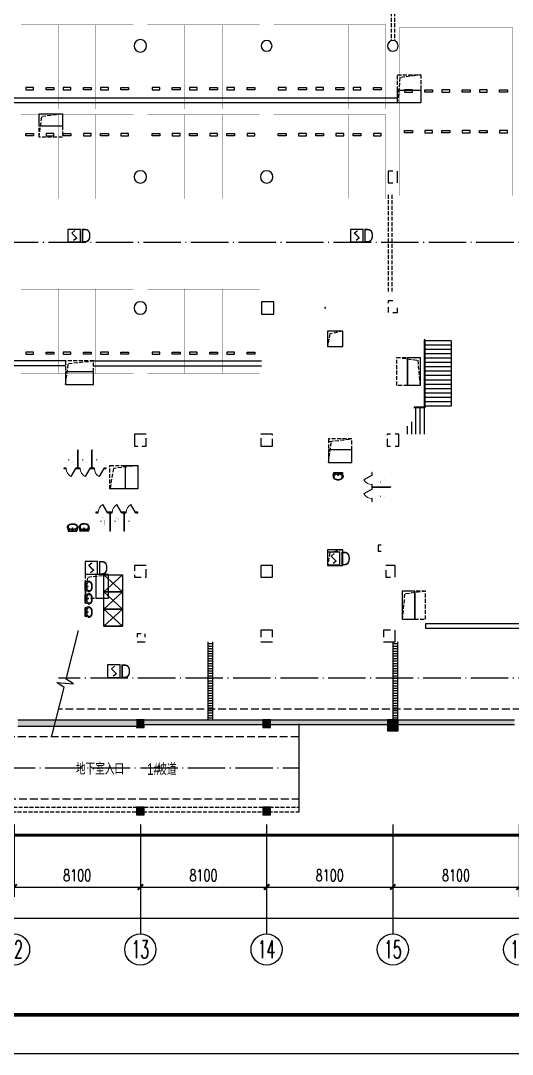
# Model space of a CAD drawing. Extents: x 3835738 to 4446688, y -234172 to 94826.
# Drawn here: x 4185230 to 4216773, y -233516 to -167257 of the extents above; entities that cross this region are included whole.
import ezdxf
from ezdxf.enums import TextEntityAlignment as Align

# ---------------------------------------------------------------- set-up
doc = ezdxf.new("R2010")
doc.units = 0
doc.header["$LTSCALE"] = 1000
doc.header["$MEASUREMENT"] = 0
for name, pattern in [('ACAD_ISO04W100', [30.5, 24, -3, 0.5, -3]), ('ACAD_ISO14W100', [25.5, 12, -3, 0.5, -3, 0.5, -3, 0.5, -3]), ('DASH', [0.35, 0.25, -0.1])]:
    doc.linetypes.add(name, pattern=pattern)
for name, color, linetype in [('AXIS', 3, 'Continuous'), ('AXIS_TEXT', 3, 'Continuous'), ('COLUMN', 8, 'Continuous'), ('DIM_SYMB', 7, 'Continuous'), ('ELE_DIM', 3, 'Continuous'), ('EQUIP', 3, 'Continuous'), ('LVTRY', 8, 'Continuous'), ('PROMPT', 1, 'Continuous'), ('PUB_DIM', 3, 'Continuous'), ('PUB_HATCH', 8, 'Continuous'), ('STAIR', 9, 'Continuous'), ('TK', 7, 'Continuous'), ('WALL', 255, 'Continuous'), ('人防墙', 8, 'Continuous'), ('卫生间', 8, 'Continuous'), ('字体', 7, 'Continuous'), ('用地红线', 9, 'Continuous'), ('车位', 8, 'Continuous'), ('车道中心线', 8, 'Continuous'), ('车道线', 8, 'Continuous'), ('防火卷帘', 9, 'DASH'), ('集水井', 8, 'Continuous')]:
    doc.layers.add(name, color=color, linetype=linetype)
doc.styles.add('_FSZK', font='FSZK.shx')
doc.styles.add('_TCH_AXIS', font='COMPLEX', dxfattribs={"bigfont": 'GBCBIG'})
doc.styles.add('COMPLEX', font='COMPLEX')
doc.styles.add('DIM_FONT', font='SIMPLEX', dxfattribs={"width": 0.7, "bigfont": 'GBCBIG'})
doc.styles.add('FSHZ', font='fszk.shx', dxfattribs={"width": 0.75, "bigfont": 'hztxt.shx'})
doc.styles.get("Standard").update_dxf_attribs({"font": 'gbenor.shx', "bigfont": 'gbcbig.shx'})
doc.dimstyles.new('DIMN250', dxfattribs={"dimscale": 2.5, "dimtxt": 300, "dimasz": 100, "dimexe": 250, "dimexo": 300, "dimgap": 150, "dimtad": 1, "dimdec": 0, "dimzin": 0, "dimdsep": 46, "dimtxsty": 'DIM_FONT', "dimblk": 'ARCHTICK', "dimcen": 0.09, "dimdle": 150, "dimclrt": 7, "dimazin": 2, "dimtfac": 1, "dimtdec": 0, "dimtix": 1, "dimtmove": 2, "dimatfit": 3, "dimldrblk": 'ARCHTICK', "dimfxl": 0, "dimtolj": 1, "dimtzin": 0, "dimarcsym": 0})

# ---------------------------------------------------------------- blocks, each defined once
blk = doc.blocks.new('chewei')
at = {"color": 8, "elevation": 0}
for points in [[(3112289, -494749), (3112434, -494749), (3112434, -495249), (3112289, -495249)], [(3112289, -496549), (3112434, -496549), (3112434, -496049), (3112289, -496049)]]:
    blk.add_lwpolyline(points, close=True, dxfattribs=at)
at = {"layer": '车位', "const_width": 10, "elevation": 0}
blk.add_lwpolyline([(3108261, -495649), (3108261, -494449), (3113661, -494449), (3113661, -496849), (3108261, -496849), (3108261, -495649)], dxfattribs=at)
blk = doc.blocks.new('sdaf')
at = {"layer": 'WALL'}
for p, q in [((2286732, -489371), (2286732, -488171)), ((2286732, -488171), (2287832, -488171)), ((2286732, -489371), (2287832, -488171)), ((2287832, -489371), (2286732, -488171)), ((2287832, -489371), (2287832, -488171)), ((2287832, -488171), (2288932, -488171)), ((2287832, -489371), (2288932, -488171)), ((2288932, -489371), (2287832, -488171)), ((2287832, -489371), (2287832, -488171)), ((2287832, -488171), (2287832, -489371)), ((2288932, -489371), (2288932, -488171)), ((2288932, -488171), (2288932, -489371)), ((2288932, -489371), (2288932, -488171)), ((2288932, -488171), (2290032, -488171)), ((2288932, -489371), (2290032, -488171)), ((2290032, -489371), (2288932, -488171)), ((2290032, -489371), (2290032, -488171)), ((2290032, -488171), (2290032, -489371)), ((2287832, -489371), (2286732, -489371)), ((2288932, -489371), (2287832, -489371)), ((2290032, -489371), (2288932, -489371))]:
    blk.add_line(p, q, dxfattribs=at)
blk = doc.blocks.new('$Sanitary$00000400')
for p, q in [((-280, 0), (280, 0)), ((-280, -10), (-280, 0)), ((280, 0), (280, -10)), ((-326, -200), (-280, -5)), ((-326, -204), (-326, -268)), ((-251, -189), (-251, -186)), ((-248, -183), (-250, -185)), ((326, -204), (280, -5)), ((326, -204), (326, -268))]:
    blk.add_line(p, q)
for centre, radius in [((-210, -75), 24), ((-210, -75), 24), ((-210, -75), 24), ((-90, -65), 10), ((0, -170), 25), ((90, -65), 10), ((210, -75), 24)]:
    blk.add_circle(centre, radius)
at = {"lineweight": 13}
blk.add_circle((0, -170), 15, dxfattribs=at)
for centre, radius, start, end in [((-199, -204), 127, 177.88301, 179.76763), ((-199, -266), 127, 179.76763, 213.73047), ((-104, -203), 241, 213.73047, 238.17791), ((-14, -268), 253, 161.53867, 200.69778), ((-103, -316), 196, 117.1742, 138.62612), ((-250, -186), 1, 131.32236, 180), ((-103, -226), 196, 221.94987, 242.8258), ((-40, -101), 361, 238.17791, 255.47696), ((-41, -437), 333, 102.00464, 117.1742), ((-41, -105), 333, 242.8258, 257.99536), ((1, 61), 528, 255.47696, 269.76763), ((0, -630), 531, 90, 102.00464), ((0, 88), 531, 257.99536, 270), ((1, 61), 528, 269.76763, 284.0583), ((0, -630), 531, 77.99536, 90), ((0, 88), 531, 270, 282.00464), ((41, -437), 333, 62.8258, 77.99536), ((41, -105), 333, 282.00464, 297.1742), ((42, -101), 361, 284.0583, 301.35734), ((103, -316), 196, 40.39006, 62.8258), ((103, -226), 196, 297.1742, 318.14439), ((104, -203), 241, 301.35734, 325.80478), ((14, -268), 253, 339.30222, 18.46133), ((199, -268), 127, 325.80478, 359.76763), ((199, -268), 127, 359.76763, 0.96062)]:
    blk.add_arc(centre, radius, start, end)
blk.add_point((0, -63))
blk = doc.blocks.new('asdfds')
blk.add_line((-10, 118), (-50, 118))
at = {"const_width": 1.5}
for points in [[(-257, 137, 0.462192), (-316, 88, 0.462192)], [(-265, 118, 0.414214), (-295, 88, 0.414214)], [(0, 108, 0.414214), (-10, 118, 0.414214)], [(50, -118, 0.97895), (50, 118, 0.97895)], [(50, -138, 0.97895), (50, 138, 0.97895)], [(-316, -88, 0.462192), (-257, -137, 0.462192)], [(-295, -88, 0.414214), (-265, -118, 0.414214)], [(-10, -118, 0.414214), (0, -108, 0.414214)]]:
    blk.add_lwpolyline(points, format="xyb", dxfattribs=at)
for points in [[(-316, -88), (-316, 88)], [(-295, 88), (-295, -88)], [(-50, 118), (-265, 118)], [(66, 137), (-257, 137)], [(25, 118), (-50, 118)], [(0, 118), (50, 118)], [(0, -108), (0, 108)], [(-265, -118), (-48, -118)], [(50, -137), (-257, -137)], [(25, -118), (-50, -118)], [(0, -118), (50, -118)]]:
    blk.add_lwpolyline(points, dxfattribs=at)
at = {"width": 0.8, "flags": 9}
for tag in ['YSIZE', 'XSIZE']:
    blk.add_attdef(tag, (-316, 0), '', height=0.5, rotation=180, dxfattribs=at)
blk = doc.blocks.new('_ArchTick')
at = {"const_width": 0.5}
blk.add_lwpolyline([(-0.7, -0.7), (0.7, 0.7)], dxfattribs=at)
blk = doc.blocks.new('*D72')
at = {"layer": 'PUB_DIM', "color": 0, "lineweight": -2, "transparency": 16777216}
for p, q in [((4184808, -218793), (4184808, -223418)), ((4192908, -218793), (4192908, -223418)), ((4184433, -222793), (4193283, -222793))]:
    blk.add_line(p, q, dxfattribs=at)
at = {"layer": 'PUB_DIM', "color": 0, "lineweight": -2, "transparency": 16777216, "xscale": 250, "yscale": 250, "zscale": 250, "rotation": 180}
blk.add_blockref('_ArchTick', (4184808, -222793), dxfattribs=at)
at = {"layer": 'PUB_DIM', "color": 0, "lineweight": -2, "transparency": 16777216, "xscale": 250, "yscale": 250, "zscale": 250}
blk.add_blockref('_ArchTick', (4192908, -222793), dxfattribs=at)
at = {"layer": 'PUB_DIM', "color": 7, "transparency": 16777216, "insert": (4188858, -222043), "char_height": 750, "attachment_point": 5, "style": 'DIM_FONT'}
blk.add_mtext('\\A1;8100', dxfattribs=at)
blk = doc.blocks.new('*D73')
at = {"layer": 'PUB_DIM', "color": 0, "lineweight": -2, "transparency": 16777216}
for p, q in [((4192908, -218793), (4192908, -223418)), ((4201008, -218793), (4201008, -223418)), ((4192533, -222793), (4201383, -222793))]:
    blk.add_line(p, q, dxfattribs=at)
at = {"layer": 'PUB_DIM', "color": 0, "lineweight": -2, "transparency": 16777216, "xscale": 250, "yscale": 250, "zscale": 250, "rotation": 180}
blk.add_blockref('_ArchTick', (4192908, -222793), dxfattribs=at)
at = {"layer": 'PUB_DIM', "color": 0, "lineweight": -2, "transparency": 16777216, "xscale": 250, "yscale": 250, "zscale": 250}
blk.add_blockref('_ArchTick', (4201008, -222793), dxfattribs=at)
at = {"layer": 'PUB_DIM', "color": 7, "transparency": 16777216, "insert": (4196958, -222043), "char_height": 750, "attachment_point": 5, "style": 'DIM_FONT'}
blk.add_mtext('\\A1;8100', dxfattribs=at)
blk = doc.blocks.new('*D74')
at = {"layer": 'PUB_DIM', "color": 0, "lineweight": -2, "transparency": 16777216}
for p, q in [((4201008, -218793), (4201008, -223418)), ((4209108, -218793), (4209108, -223418)), ((4200633, -222793), (4209483, -222793))]:
    blk.add_line(p, q, dxfattribs=at)
at = {"layer": 'PUB_DIM', "color": 0, "lineweight": -2, "transparency": 16777216, "xscale": 250, "yscale": 250, "zscale": 250, "rotation": 180}
blk.add_blockref('_ArchTick', (4201008, -222793), dxfattribs=at)
at = {"layer": 'PUB_DIM', "color": 0, "lineweight": -2, "transparency": 16777216, "xscale": 250, "yscale": 250, "zscale": 250}
blk.add_blockref('_ArchTick', (4209108, -222793), dxfattribs=at)
at = {"layer": 'PUB_DIM', "color": 7, "transparency": 16777216, "insert": (4205058, -222043), "char_height": 750, "attachment_point": 5, "style": 'DIM_FONT'}
blk.add_mtext('\\A1;8100', dxfattribs=at)
blk = doc.blocks.new('*D75')
at = {"layer": 'PUB_DIM', "color": 0, "lineweight": -2, "transparency": 16777216}
for p, q in [((4209108, -218793), (4209108, -223418)), ((4217208, -218793), (4217208, -223418)), ((4208733, -222793), (4217583, -222793))]:
    blk.add_line(p, q, dxfattribs=at)
at = {"layer": 'PUB_DIM', "color": 0, "lineweight": -2, "transparency": 16777216, "xscale": 250, "yscale": 250, "zscale": 250, "rotation": 180}
blk.add_blockref('_ArchTick', (4209108, -222793), dxfattribs=at)
at = {"layer": 'PUB_DIM', "color": 0, "lineweight": -2, "transparency": 16777216, "xscale": 250, "yscale": 250, "zscale": 250}
blk.add_blockref('_ArchTick', (4217208, -222793), dxfattribs=at)
at = {"layer": 'PUB_DIM', "color": 7, "transparency": 16777216, "insert": (4213158, -222043), "char_height": 750, "attachment_point": 5, "style": 'DIM_FONT'}
blk.add_mtext('\\A1;8100', dxfattribs=at)
blk = doc.blocks.new('*D100')
at = {"layer": 'PUB_DIM', "color": 0, "lineweight": -2, "transparency": 16777216}
for p, q in [((4093008, -218793), (4093008, -225418)), ((4408908, -218793), (4408908, -225418)), ((4092633, -224793), (4246451, -224793)), ((4409283, -224793), (4249951, -224793))]:
    blk.add_line(p, q, dxfattribs=at)
at = {"layer": 'PUB_DIM', "color": 0, "lineweight": -2, "transparency": 16777216, "xscale": 250, "yscale": 250, "zscale": 250, "rotation": 180}
blk.add_blockref('_ArchTick', (4093008, -224793), dxfattribs=at)
at = {"layer": 'PUB_DIM', "color": 0, "lineweight": -2, "transparency": 16777216, "xscale": 250, "yscale": 250, "zscale": 250}
blk.add_blockref('_ArchTick', (4408908, -224793), dxfattribs=at)
at = {"layer": 'PUB_DIM', "color": 7, "transparency": 16777216, "insert": (4248201, -224106), "char_height": 750, "attachment_point": 5, "style": 'DIM_FONT'}
blk.add_mtext('\\A1;315900', dxfattribs=at)
blk = doc.blocks.new('_AXISO')
blk.add_circle((0, 0), 0.5)
at = {"layer": 'AXIS_TEXT', "style": 'COMPLEX', "width": 1.041667}
blk.add_attdef('A', text='', height=0.56, dxfattribs=at).set_placement((-0.25, -0.28), (0.25, -0.28), align=Align.FIT)
blk = doc.blocks.new('$TCHSYS$APDOOR2D')
blk.add_line((0.5, 0), (0, 0.87))
at = {"lineweight": 13}
blk.add_arc((0.5, 0), 1, 120, 180, dxfattribs=at)
blk = doc.blocks.new('A$C19C30915')
blk.add_lwpolyline([(625, 210875), (372125, 210875), (372125, 625), (625, 625)], close=True)
at = {"layer": 'TK', "ltscale": 0.6}
for points, const_width in [([(625, 210875), (372125, 210875), (372125, 625), (625, 625)], 62.5), ([(6875, 208375), (369625, 208375), (369625, 3125), (6875, 3125)], 250)]:
    blk.add_lwpolyline(points, close=True, dxfattribs=dict(at, const_width=const_width))
blk = doc.blocks.new('_LINKPT1')
at = {"color": 0}
blk.add_line((0, 0), (0, 0), dxfattribs=at)
blk = doc.blocks.new('_I14YDH')
at = {"color": 0}
for p, q in [((0.5, 0.5), (-0.5, 0.5)), ((-0.5, 0.5), (-0.5, -0.5)), ((-0.2, 0.2), (0.05, 0.4)), ((0, 0), (-0.2, 0.2)), ((0, 0), (0.2, -0.2)), ((0.5, -0.5), (0.5, 0.5)), ((-0.5, -0.5), (0.5, -0.5)), ((0.2, -0.2), (-0.05, -0.4))]:
    blk.add_line(p, q, dxfattribs=at)
for p in [(-0.5, 0), (0, 0.5), (0.5, 0), (0, -0.5)]:
    blk.add_blockref('_LINKPT1', p, dxfattribs=at)
at = {"style": '_FSZK', "width": 0.8, "flags": 8}
blk.add_attdef('$TEXT$', text='', height=1.0938, dxfattribs=at).set_placement((0.9375, 0), align=Align.MIDDLE_CENTER)
at = {"color": 0, "width": 0.8, "flags": 9}
blk.add_attdef('A', (0, 0), '', height=0.00002, dxfattribs=at)

msp = doc.modelspace()

# ---------------------------------------------------------------- hatches: boundary and pattern name
at = {"layer": 'PUB_HATCH'}
for points in [[(4208657.7, -200872), (4208657.7, -200972), (4208657.8, -200972), (4208657.8, -200872)], [(4192657.8, -212472), (4192657.8, -212072), (4185057.8, -212072), (4185057.8, -212472)], [(4192657.8, -212572), (4193157.8, -212572), (4193157.8, -212072), (4192657.8, -212072)], [(4200757.8, -212372), (4200757.8, -212072), (4193157.8, -212072), (4193157.8, -212372)], [(4200757.8, -212572), (4201257.8, -212572), (4201257.8, -212072), (4200757.8, -212072)], [(4208757.8, -212372), (4208757.8, -212072), (4201257.8, -212072), (4201257.8, -212372)], [(4208757.8, -212772), (4209457.8, -212772), (4209457.8, -212072), (4208757.8, -212072)], [(4216907.8, -212372), (4216907.8, -212072), (4209457.8, -212072), (4209457.8, -212372)], [(4192657.8, -218172), (4193157.8, -218172), (4193157.8, -217672), (4192657.8, -217672)], [(4200757.8, -218172), (4201257.8, -218172), (4201257.8, -217672), (4200757.8, -217672)]]:
    msp.add_hatch(color=256, dxfattribs=at).paths.add_polyline_path(points)
at = {"layer": '集水井'}
h = msp.add_hatch(dxfattribs=at)
h.set_pattern_fill('ANSI31', color=256, scale=100, angle=135, style=0)
h.set_pattern_definition([(180, (-65680801.49, -10158431.81), (-1e-14, -158.75), [])])
h.paths.add_polyline_path([(4197557.8, -207072), (4197257.8, -207072), (4197257.8, -212072), (4197557.8, -212072)])
h = msp.add_hatch(dxfattribs=at)
h.set_pattern_fill('ANSI31', color=256, scale=100, angle=135, style=0)
h.set_pattern_definition([(180, (-65668951.41, -10158431.81), (-1e-14, -158.75), [])])
h.paths.add_polyline_path([(4209407.8, -207072), (4209107.8, -207072), (4209107.8, -212072), (4209407.8, -212072)])

# ---------------------------------------------------------------- linework, layer by layer
msp.add_line((4203107.8, -217972), (4203107.8, -212322))
at = {"linetype": 'DASH'}
for p, q in [((4172432.3, -217972), (4203107.8, -217972)), ((4172507.3, -217672), (4203107.8, -217672))]:
    msp.add_line(p, q, dxfattribs=at)
at = {"layer": 'AXIS'}
for p, q in [((4192907.8, -218793), (4192907.8, -225793.4)), ((4201007.8, -218793), (4201007.8, -225793.4)), ((4209107.8, -218793), (4209107.8, -225793.4))]:
    msp.add_line(p, q, dxfattribs=at)
at = {"layer": 'COLUMN'}
for p, q in [((4209107.8, -176897), (4208807.8, -176897)), ((4208807.8, -176897), (4208807.8, -177647)), ((4209407.8, -177647), (4209407.8, -176897)), ((4208807.8, -177647), (4209107.8, -177647)), ((4201482.7, -185272), (4200682.7, -185272)), ((4200682.7, -185272), (4200682.7, -186072)), ((4201482.7, -186072), (4201482.7, -185272)), ((4209107.8, -185222), (4208807.7, -185222)), ((4208807.7, -185222), (4208807.7, -185372)), ((4200682.7, -186072), (4201482.7, -186072)), ((4208807.7, -185622), (4208807.7, -185972)), ((4208807.7, -185972), (4208807.8, -185972)), ((4209107.8, -185972), (4209407.7, -185972)), ((4209407.7, -185966.9), (4209407.7, -185672)), ((4209407.7, -185972), (4209407.7, -185966.9)), ((4193282.8, -193772), (4192532.8, -193772)), ((4192532.8, -193772), (4192532.8, -194522)), ((4193282.8, -194522), (4193282.8, -194022)), ((4201382.8, -193772), (4200632.8, -193772)), ((4200632.8, -194022), (4200632.8, -194522)), ((4201382.8, -193822), (4201382.8, -193772)), ((4201382.8, -194522), (4201382.8, -194072)), ((4208957.8, -193772), (4208732.8, -193772)), ((4208732.8, -193772), (4208732.8, -193822)), ((4208732.8, -194072), (4208732.8, -194522)), ((4209482.8, -193772), (4209257.8, -193772)), ((4209482.8, -194522), (4209482.8, -193772)), ((4192532.8, -194522), (4192757.8, -194522)), ((4193007.8, -194522), (4193282.8, -194522)), ((4200632.8, -194522), (4201382.8, -194522)), ((4208732.8, -194522), (4208957.8, -194522)), ((4209257.8, -194522), (4209482.8, -194522)), ((4208157.7, -200872), (4208157.7, -201272)), ((4208357.8, -200872), (4208157.7, -200872)), ((4208157.7, -201272), (4208357.8, -201272)), ((4193282.8, -202172), (4192532.8, -202172)), ((4192532.8, -202172), (4192532.8, -202453.6)), ((4192532.8, -202453.6), (4192532.8, -202522)), ((4193282.8, -202922), (4193282.8, -202422)), ((4201382.8, -202172), (4200632.8, -202172)), ((4200632.8, -202172), (4200632.8, -202922)), ((4201382.8, -202922), (4201382.8, -202172)), ((4209257.8, -202172), (4208657.8, -202172)), ((4208657.8, -202472), (4208657.8, -202922)), ((4209257.8, -202922), (4209257.8, -202172)), ((4192532.8, -202772), (4192532.8, -202922)), ((4192532.8, -202922), (4192957.8, -202922)), ((4193207.8, -202922), (4193282.8, -202922)), ((4200632.8, -202922), (4201382.8, -202922)), ((4208657.8, -202922), (4208957.8, -202922)), ((4192957.8, -206572), (4192707.8, -206572)), ((4192707.8, -206572), (4192707.8, -206772)), ((4193207.8, -206772), (4193207.8, -206572)), ((4201382.8, -206322), (4200632.8, -206322)), ((4200632.8, -206322), (4200632.8, -206772)), ((4201382.8, -206772), (4201382.8, -206322)), ((4208957.8, -206322), (4208516.2, -206322)), ((4208516.2, -206322), (4208516.2, -206772)), ((4209266.2, -206322), (4209257.8, -206322)), ((4209266.2, -207072), (4209266.2, -206322)), ((4192707.8, -207072), (4193207.8, -207072)), ((4200632.8, -207072), (4201382.8, -207072)), ((4208516.2, -207072), (4209266.2, -207072)), ((4193157.8, -212072), (4192657.8, -212072)), ((4192657.8, -212472), (4192657.8, -212572)), ((4192657.8, -212572), (4193157.8, -212572)), ((4193157.8, -212572), (4193157.8, -212372)), ((4201257.8, -212072), (4200757.8, -212072)), ((4200757.8, -212072), (4200757.8, -212572)), ((4200757.8, -212572), (4201257.8, -212572)), ((4201257.8, -212572), (4201257.8, -212072)), ((4209457.8, -212072), (4208757.8, -212072)), ((4208757.8, -212072), (4208757.8, -212772)), ((4209457.8, -212772), (4209457.8, -212072)), ((4208757.8, -212772), (4209457.8, -212772)), ((4193157.8, -217672), (4192657.8, -217672)), ((4192657.8, -217672), (4192657.8, -218172)), ((4193157.8, -218172), (4193157.8, -217672)), ((4201257.8, -217672), (4200757.8, -217672)), ((4200757.8, -217672), (4200757.8, -218172)), ((4201257.8, -218172), (4201257.8, -217672)), ((4192657.8, -218172), (4193157.8, -218172)), ((4200757.8, -218172), (4201257.8, -218172))]:
    msp.add_line(p, q, dxfattribs=at)
for centre, radius, start, end in [((4192907.8, -168872), 400, 0, 180), ((4192907.8, -168872), 400, 180, 0), ((4201007.8, -168872), 350, 0, 180), ((4201007.8, -168872), 350, 180, 0), ((4209107.8, -168872), 350, 0, 180), ((4209107.8, -168872), 350, 180, 0), ((4192907.8, -177272), 400, 0, 180), ((4201007.8, -177272), 400, 0, 180), ((4192907.8, -177272), 400, 180, 0), ((4201007.8, -177272), 400, 180, 0), ((4192907.8, -185672), 400, 0, 180), ((4192907.8, -185672), 400, 180, 0)]:
    msp.add_arc(centre, radius, start, end, dxfattribs=at)
at = {"layer": 'DIM_SYMB'}
msp.add_lwpolyline([(4187230.7, -213108.8), (4188018.1, -210004), (4187556.2, -209689.8), (4188619.5, -209768.4), (4188156.4, -209458.8), (4188943.8, -206354)], dxfattribs=at)
msp.add_lwpolyline([(4188674.4, -215148.5, 0, 0, 0), (4186382.3, -215152.7, 200, 0, 0), (4185632.3, -215154, 0, 0, 0)], format="xyseb", dxfattribs=at)
at = {"layer": 'PROMPT'}
for p, q in [((4204737.8, -185692), (4204777.8, -185652)), ((4204737.8, -185652), (4204777.8, -185692))]:
    msp.add_line(p, q, dxfattribs=at)
msp.add_lwpolyline([(4204737.8, -185692), (4204777.8, -185692), (4204777.8, -185652), (4204737.8, -185652)], close=True, dxfattribs=at)
at = {"layer": 'STAIR'}
for p, q in [((4211107.8, -187712), (4211107.8, -192022)), ((4211167.8, -187712), (4211107.8, -187712)), ((4211107.8, -187772), (4211107.8, -191972)), ((4211167.8, -187712), (4211167.8, -192082)), ((4212857.8, -187772), (4211167.8, -187772)), ((4212857.8, -188052), (4211167.8, -188052)), ((4212857.8, -187772), (4212857.8, -191972)), ((4212857.8, -188332), (4211167.8, -188332)), ((4212857.8, -188612), (4211167.8, -188612)), ((4212857.8, -188892), (4211167.8, -188892)), ((4212857.8, -189172), (4211167.8, -189172)), ((4212857.8, -189452), (4211167.8, -189452)), ((4212857.8, -189732), (4211167.8, -189732)), ((4212857.8, -190012), (4211167.8, -190012)), ((4212857.8, -190292), (4211167.8, -190292)), ((4212857.8, -190572), (4211167.8, -190572)), ((4212857.8, -190852), (4211167.8, -190852)), ((4212857.8, -191132), (4211167.8, -191132)), ((4212857.8, -191412), (4211167.8, -191412)), ((4211167.8, -192082), (4210442.7, -192082)), ((4211107.8, -192022), (4210464.1, -192022)), ((4210567.8, -192082), (4210567.8, -193772)), ((4210837.8, -192082), (4210837.8, -193772)), ((4211107.8, -192082), (4211107.8, -193772)), ((4212857.8, -191692), (4211167.8, -191692)), ((4212857.8, -191972), (4211167.8, -191972)), ((4210027.8, -193245.5), (4210027.8, -193772)), ((4210297.8, -192981.9), (4210297.8, -193772))]:
    msp.add_line(p, q, dxfattribs=at)
at = {"layer": 'WALL'}
for p, q in [((4185057.8, -212072), (4192657.8, -212072)), ((4185057.8, -212472), (4192657.8, -212472)), ((4193157.8, -212072), (4200757.8, -212072)), ((4193157.8, -212372), (4200757.8, -212372)), ((4201257.8, -212072), (4208757.8, -212072)), ((4201257.8, -212372), (4208757.8, -212372)), ((4209457.8, -212072), (4216907.8, -212072)), ((4209457.8, -212372), (4216907.8, -212372))]:
    msp.add_line(p, q, dxfattribs=at)
at = {"layer": '人防墙', "linetype": 'DASH'}
msp.add_lwpolyline([(4192757.8, -197272), (4190957.5, -197272), (4190957.5, -195772), (4192757.8, -195772)], close=True, dxfattribs=at)
at = {"layer": '卫生间'}
for p, q in [((4188895.8, -195947), (4188895.8, -194772)), ((4188895.8, -194772), (4188920.8, -194772)), ((4188920.8, -195947), (4188920.8, -194772)), ((4189795.8, -195947), (4189795.8, -194772)), ((4189795.8, -194772), (4189820.8, -194772)), ((4189820.8, -195947), (4189820.8, -194772)), ((4188158.3, -195947), (4188008.3, -195947)), ((4188008.3, -195947), (4188008.3, -195972)), ((4188008.3, -195972), (4188158.3, -195972)), ((4188158.3, -195972), (4188158.3, -195947)), ((4188895.8, -195947), (4188758.3, -195947)), ((4188758.3, -195947), (4188758.3, -195972)), ((4188758.3, -195972), (4188908.3, -195972)), ((4188908.3, -195972), (4189058.3, -195972)), ((4189058.3, -195947), (4188920.8, -195947)), ((4189058.3, -195972), (4189058.3, -195947)), ((4189795.8, -195947), (4189658.3, -195947)), ((4189658.3, -195947), (4189658.3, -195972)), ((4189658.3, -195972), (4189808.3, -195972)), ((4189808.3, -195972), (4189958.3, -195972)), ((4189958.3, -195947), (4189820.8, -195947)), ((4189958.3, -195972), (4189958.3, -195947)), ((4190708.3, -195947), (4190558.3, -195947)), ((4190558.3, -195947), (4190558.3, -195972)), ((4190558.3, -195972), (4190708.3, -195972)), ((4190708.3, -195972), (4190708.3, -195947)), ((4207757.8, -196221.7), (4207757.8, -196396.6)), ((4207782.8, -196221.7), (4207757.8, -196221.7)), ((4207757.8, -196396.6), (4207782.8, -196396.6)), ((4207782.8, -196396.6), (4207782.8, -196221.7)), ((4207782.8, -196996.6), (4207757.8, -196996.6)), ((4207757.8, -196996.6), (4207757.8, -197146.6)), ((4207757.8, -197146.6), (4207757.8, -197296.6)), ((4207757.8, -197296.6), (4207782.8, -197296.6)), ((4207782.8, -197134.1), (4207782.8, -196996.6)), ((4207782.8, -197134.1), (4208957.8, -197134.1)), ((4207782.8, -197159.1), (4208957.8, -197159.1)), ((4207782.8, -197296.6), (4207782.8, -197159.1)), ((4208957.8, -197134.1), (4208957.8, -197159.1)), ((4207782.8, -197896.6), (4207757.8, -197896.6)), ((4207757.8, -197896.6), (4207757.8, -198071.6)), ((4207757.8, -198071.6), (4207782.8, -198071.6)), ((4207782.8, -198071.6), (4207782.8, -197896.6)), ((4190207.8, -198772), (4190057.8, -198772)), ((4190057.8, -198772), (4190057.8, -198797)), ((4190207.8, -198797), (4190207.8, -198772)), ((4190957.8, -198772), (4190807.8, -198772)), ((4190807.8, -198772), (4190807.8, -198797)), ((4191107.8, -198772), (4190957.8, -198772)), ((4191107.8, -198797), (4191107.8, -198772)), ((4191857.8, -198772), (4191707.8, -198772)), ((4191707.8, -198772), (4191707.8, -198797)), ((4192007.8, -198772), (4191857.8, -198772)), ((4192007.8, -198797), (4192007.8, -198772)), ((4192757.8, -198772), (4192607.8, -198772)), ((4192607.8, -198772), (4192607.8, -198797)), ((4192757.8, -198797), (4192757.8, -198772)), ((4190057.8, -198797), (4190207.8, -198797)), ((4190807.8, -198797), (4190945.3, -198797)), ((4190945.3, -198797), (4190945.3, -199972)), ((4190970.3, -198797), (4190970.3, -199972)), ((4190970.3, -198797), (4191107.8, -198797)), ((4191707.8, -198797), (4191845.3, -198797)), ((4191845.3, -198797), (4191845.3, -199972)), ((4191870.3, -198797), (4191870.3, -199972)), ((4191870.3, -198797), (4192007.8, -198797)), ((4192607.8, -198797), (4192757.8, -198797)), ((4190970.3, -199972), (4190945.3, -199972)), ((4191870.3, -199972), (4191845.3, -199972))]:
    msp.add_line(p, q, dxfattribs=at)
at = {"layer": '用地红线', "linetype": 'ACAD_ISO14W100', "ltscale": 0.5, "const_width": 200}
msp.add_lwpolyline([(4414096.8, -219469.5), (4414077.9, -174584.8), (4414104.6, -52999.8, 0.4352131), (4394176.3, -31657.6), (4389175.6, -31775.3), (4389175.5, -32694.5), (4374089, -32692), (4374270.5, -35679.2), (4119740.5, -35679.5), (4119734.4, -32648), (4105541.7, -32645.9), (4105538.8, -31777.5), (4102911.2, -31783, 0.3915267), (4087812.1, -45454.8), (4087828.1, -219469.5), (4087828.1, -219469.5), (4414096.8, -219469.5)], format="xyb", dxfattribs=at)
at = {"layer": '车道中心线', "linetype": 'ACAD_ISO04W100', "ltscale": 0.1}
for p, q in [((4405957.8, -181472), (4095757.8, -181472)), ((4240907.8, -209397), (4187664.8, -209397)), ((4165457.8, -215148.5), (4203107.8, -215148.5))]:
    msp.add_line(p, q, dxfattribs=at)
at = {"layer": '车道线', "linetype": 'DASH', "ltscale": 2}
for p, q in [((4241807.8, -211397), (4187664.8, -211397)), ((4165456.9, -213148.5), (4203107.8, -213148.5)), ((4164824.9, -217148.5), (4203107.8, -217148.5))]:
    msp.add_line(p, q, dxfattribs=at)
at = {"layer": '防火卷帘'}
for p, q in [((4209007.8, -160772), (4209007.8, -168536.6)), ((4209207.8, -160772), (4209207.8, -168536.6)), ((4208827.8, -184622.1), (4208827.8, -178322)), ((4209067.8, -184622.1), (4209067.8, -178322))]:
    msp.add_line(p, q, dxfattribs=at)
at = {"layer": '集水井', "linetype": 'DASH'}
for p, q in [((4209561.2, -170907.7), (4209407.8, -172522)), ((4210907.8, -170721.8), (4209561.2, -170907.7)), ((4186407.5, -174722), (4186593.5, -173375.4)), ((4186593.5, -173375.4), (4187907.8, -173222)), ((4205061.2, -187338.4), (4204907.8, -188152.5)), ((4205907.8, -187152.5), (4205061.2, -187338.4)), ((4188108.8, -190572), (4188294.7, -189225.4)), ((4188294.7, -189225.4), (4189909.1, -189072)), ((4209357.6, -188838.8), (4210704.2, -189024.8)), ((4210704.2, -189024.8), (4210857.6, -190639.1)), ((4205043.8, -194229.4), (4206357.8, -194076.1)), ((4204982.8, -195576.1), (4205168.8, -194229.4)), ((4191183.8, -195958), (4190957.5, -197272)), ((4192757.8, -195772), (4191183.8, -195958)), ((4205061.2, -201358), (4204907.8, -202172)), ((4205907.8, -201172), (4205061.2, -201358)), ((4189358.2, -204272), (4189544.2, -202925.4)), ((4189544.2, -202925.4), (4190858.2, -202772)), ((4209861.5, -204013), (4209708.2, -205627.3)), ((4211208.2, -203827), (4209861.5, -204013))]:
    msp.add_line(p, q, dxfattribs=at)
at = {"layer": '集水井'}
for p, q in [((4209407.8, -172222), (4183240.6, -172222)), ((4209407.8, -172522), (4183240.6, -172522)), ((4188108.8, -189072), (4176833.3, -189072)), ((4188108.8, -189372), (4176833.3, -189372)), ((4189909.1, -189072), (4200682.7, -189072)), ((4189909.1, -189372), (4200682.7, -189372)), ((4210057.6, -188838.8), (4210057.6, -190639.1)), ((4210508.2, -203827), (4210508.2, -205627.3)), ((4226807.5, -205922), (4211208.2, -205922)), ((4211208.2, -205922), (4211208.2, -206222)), ((4226807.5, -206222), (4211208.2, -206222)), ((4197257.8, -212072), (4197257.8, -207072)), ((4197557.8, -212072), (4197557.8, -207072)), ((4209107.8, -207072), (4209107.8, -212072)), ((4209407.8, -207072), (4209407.8, -212072))]:
    msp.add_line(p, q, dxfattribs=at)
at = {"layer": '集水井', "linetype": 'DASH'}
for points in [[(4209407.8, -171721.8), (4209407.8, -171721.8), (4209407.8, -170721.5), (4210907.8, -170721.5), (4210907.8, -171721.8)], [(4187907.8, -174022), (4187907.8, -174722), (4186407.5, -174722), (4186407.5, -174022), (4186407.5, -174022)], [(4189909.1, -189772), (4189909.1, -189072), (4188108.8, -189072), (4188108.8, -189772), (4188108.8, -189772)], [(4210057.6, -190639.1), (4209357.6, -190639.1), (4209357.6, -188838.8), (4210057.6, -188838.8), (4210057.6, -188838.8)], [(4206482.8, -194772), (4206482.8, -194072), (4204982.8, -194072), (4204982.8, -194772), (4204982.8, -194772)], [(4191957.8, -197272), (4190957.5, -197272), (4190957.5, -195772), (4191957.8, -195772), (4191957.8, -195772)], [(4190058.2, -202768), (4189358.2, -202768), (4189358.2, -204268), (4190058.2, -204268), (4190058.2, -204268)], [(4210508.2, -205627.3), (4211208.2, -205627.3), (4211208.2, -203827), (4210508.2, -203827), (4210508.2, -203827)]]:
    msp.add_lwpolyline(points, dxfattribs=at)
at = {"layer": '集水井'}
msp.add_lwpolyline([(4209559.8, -171121.8), (4209557.8, -171121.8)], dxfattribs=at)
for points in [[(4210907.8, -171721.8), (4210907.8, -172522), (4209407.8, -172522), (4209407.8, -171721.8)], [(4186407.5, -173222), (4187907.8, -173222), (4187907.8, -174022), (4186407.5, -174022)], [(4204907.8, -187152.5), (4204907.8, -188152.5), (4205907.8, -188152.5), (4205907.8, -187152.5)], [(4210857.6, -188838.8), (4210857.6, -190639.1), (4210057.6, -190639.1), (4210057.6, -188838.8)], [(4188108.8, -190572), (4189909.1, -190572), (4189909.1, -189772), (4188108.8, -189772)], [(4204982.8, -195572), (4206482.8, -195572), (4206482.8, -194772), (4204982.8, -194772)], [(4192757.8, -195772), (4192757.8, -197272), (4191957.8, -197272), (4191957.8, -195772)], [(4204907.8, -201172), (4204907.8, -202172), (4205907.8, -202172), (4205907.8, -201172)], [(4190858.2, -204268), (4190858.2, -202768), (4190058.2, -202768), (4190058.2, -204268)], [(4209708.2, -203827), (4209708.2, -205627.3), (4210508.2, -205627.3), (4210508.2, -203827)]]:
    msp.add_lwpolyline(points, close=True, dxfattribs=at)

# ---------------------------------------------------------------- block references
at = {"layer": 'AXIS'}
ref = msp.add_blockref('_AXISO', (4184807.8, -226793.4), dxfattribs=dict(at, xscale=2000, yscale=2000, zscale=2000))
ref.add_attrib('A', '12', dxfattribs={"layer": 'AXIS_TEXT', "height": 1131.37, "style": '_TCH_AXIS', "width": 0.724138}).set_placement((4184242.1, -227359.1), (4185373.5, -227359.1), align=Align.FIT)
ref = msp.add_blockref('_AXISO', (4192907.8, -226793.4), dxfattribs=dict(at, xscale=2000, yscale=2000, zscale=2000))
ref.add_attrib('A', '13', dxfattribs={"layer": 'AXIS_TEXT', "height": 1131.37, "style": '_TCH_AXIS', "width": 0.724138}).set_placement((4192342.1, -227359.1), (4193473.5, -227359.1), align=Align.FIT)
ref = msp.add_blockref('_AXISO', (4201007.8, -226793.4), dxfattribs=dict(at, xscale=2000, yscale=2000, zscale=2000))
ref.add_attrib('A', '14', dxfattribs={"layer": 'AXIS_TEXT', "height": 1131.37, "style": '_TCH_AXIS', "width": 0.677419}).set_placement((4200442.1, -227359.1), (4201573.5, -227359.1), align=Align.FIT)
ref = msp.add_blockref('_AXISO', (4209107.8, -226793.4), dxfattribs=dict(at, xscale=2000, yscale=2000, zscale=2000))
ref.add_attrib('A', '15', dxfattribs={"layer": 'AXIS_TEXT', "height": 1131.37, "style": '_TCH_AXIS', "width": 0.724138}).set_placement((4208542.1, -227359.1), (4209673.5, -227359.1), align=Align.FIT)
ref = msp.add_blockref('_AXISO', (4217207.8, -226793.4), dxfattribs=dict(at, xscale=2000, yscale=2000, zscale=2000))
ref.add_attrib('A', '16', dxfattribs={"layer": 'AXIS_TEXT', "height": 1131.37, "style": '_TCH_AXIS', "width": 0.724138}).set_placement((4216642.1, -227359.1), (4217773.5, -227359.1), align=Align.FIT)
at = {"layer": 'ELE_DIM'}
msp.add_blockref('A$C19C30915', (4073563.4, -234109.7), dxfattribs=at)
at = {"layer": 'EQUIP', "xscale": 800, "yscale": 800, "zscale": 800}
for p in [(4188666.1, -181034.5), (4206793, -181034.5), (4205307.8, -201734.5), (4189758.2, -202330.5), (4191210.2, -208959.5)]:
    msp.add_blockref('_I14YDH', p, dxfattribs=at).add_auto_attribs({'$TEXT$': 'D'})
at = {"layer": 'LVTRY', "color": 3}
msp.add_blockref('$Sanitary$00000400', (4205594.3, -196221.7), dxfattribs=at)
at = {"layer": 'LVTRY', "color": 3, "xscale": -1, "rotation": 180}
msp.add_blockref('$Sanitary$00000400', (4188558.3, -199972), dxfattribs=at)
at = {"layer": 'LVTRY', "color": 3}
for p, rotation in [((4189307.8, -199972), 180), ((4189358.2, -203522), 90), ((4189358.2, -204318), 90), ((4189358.2, -205167.2), 90)]:
    msp.add_blockref('$Sanitary$00000400', p, dxfattribs=dict(at, rotation=rotation))
at = {"layer": '人防墙', "xscale": -1, "rotation": 90}
for p in [(4188444.1, -195433.4), (4189344.1, -195433.4), (4190244.1, -195433.4)]:
    msp.add_blockref('asdfds', p, dxfattribs=at)
at = {"layer": '人防墙'}
for name, p, rotation in [('asdfds', (4208296.4, -196710.8), 180), ('asdfds', (4208296.4, -197610.8), 180), ('asdfds', (4190493.6, -199310.7), 90), ('asdfds', (4191393.6, -199310.7), 90), ('asdfds', (4192293.6, -199310.7), 90), ('sdaf', (4679929, 2083960), 270)]:
    msp.add_blockref(name, p, dxfattribs=dict(at, rotation=rotation))
at = {"layer": '卫生间', "zscale": 25}
for p, xscale, yscale, rotation in [((4188458.3, -195959.5), -600.0000000000659, 600, 179.9999731278025), ((4189358.3, -195959.5), -600.0000000000659, 600, 179.9999731278025), ((4190258.3, -195959.5), -600.0000000000659, 600, 179.9999731278025), ((4207770.3, -196696.6), -600.0000000000163, -600.0000000000163, 270.0000285405857), ((4207770.3, -197596.6), -600.0000000000163, -600.0000000000163, 270.0000285405857), ((4190507.8, -198784.5), -600.0000000000659, -600.0000000000659, 180.0000268721976), ((4191407.8, -198784.5), -600.0000000000659, -600.0000000000659, 180.0000268721976), ((4192307.8, -198784.5), -600.0000000000659, -600.0000000000659, 180.0000268721976)]:
    msp.add_blockref('$TCHSYS$APDOOR2D', p, dxfattribs=dict(at, xscale=xscale, yscale=yscale, rotation=rotation))
at = {"layer": '车位'}
for p, rotation in [((4682106.9, 2940739.1, 0), 270), ((4684506.9, 2940739.1, 0), 270), ((4686906.9, 2940739.1, 0), 270), ((4690206.9, 2940739.1, 0), 270), ((4692606.9, 2940739.1, 0), 270), ((4695006.9, 2940739.1, 0), 270), ((4698306.9, 2940739.1, 0), 270), ((4700706.9, 2940739.1, 0), 270), ((4703106.9, 2940739.1, 0), 270), ((4706406.9, 2940589.1, 0), 270), ((4708806.9, 2940589.1, 0), 270), ((4711206.9, 2940589.1, 0), 270), ((3690808.8, -3286933.2, 0), 90), ((3693208.8, -3286933.2, 0), 90), ((3695608.8, -3286933.2, 0), 90), ((3698908.8, -3286933.2, 0), 90), ((3701308.8, -3286933.2, 0), 90), ((3703708.8, -3286933.2, 0), 90), ((3707008.8, -3286933.2, 0), 90), ((3709408.8, -3286933.2, 0), 90), ((3711808.8, -3286933.2, 0), 90), ((3715108.8, -3286733.2, 0), 90), ((3717508.8, -3286733.2, 0), 90), ((3719908.8, -3286733.2, 0), 90), ((4682106.9, 2923789.1, 0), 270), ((4684506.9, 2923789.1, 0), 270), ((4686906.9, 2923789.1, 0), 270), ((4690206.9, 2923789.1, 0), 270), ((4692606.9, 2923789.1, 0), 270), ((4695006.9, 2923789.1, 0), 270)]:
    msp.add_blockref('chewei', p, dxfattribs=dict(at, rotation=rotation))

# ---------------------------------------------------------------- texts
at = {"layer": '字体', "style": 'FSHZ', "width": 0.75}
for s, p in [('地下室入口', (4188774.4, -215586)), ('1#', (4193337.8, -215614.4)), ('坡道', (4193991.1, -215614.4))]:
    msp.add_text(s, height=750, dxfattribs=at).set_placement(p)

# ---------------------------------------------------------------- dimensions: what is measured, and where the dimension line sits
at = {"layer": 'PUB_DIM'}
dim = msp.add_linear_dim(base=(4408907.8, -224793.4), p1=(4093007.8, -218043), p2=(4408907.8, -218043), angle=0, dimstyle='DIMN250', dxfattribs=at)
dim.commit()
dim.dimension.update_dxf_attribs({"geometry": '*D100', "text_midpoint": (4248201.5, -224105.9), "dimtype": 129})
for p1, p2, picture, middle in [((4184807.8, -218043), (4192907.8, -218043), '*D72', (4188857.8, -222043.4)), ((4192907.8, -218043), (4201007.8, -218043), '*D73', (4196957.8, -222043.4)), ((4201007.8, -218043), (4209107.8, -218043), '*D74', (4205057.8, -222043.4)), ((4209107.8, -218043), (4217207.8, -218043), '*D75', (4213157.8, -222043.4))]:
    dim = msp.add_aligned_dim(p1=p1, p2=p2, distance=-4750.3, dimstyle='DIMN250', dxfattribs=at)
    dim.commit()
    dim.dimension.update_dxf_attribs({"geometry": picture, "text_midpoint": middle})

doc.saveas('drawing.dxf')
